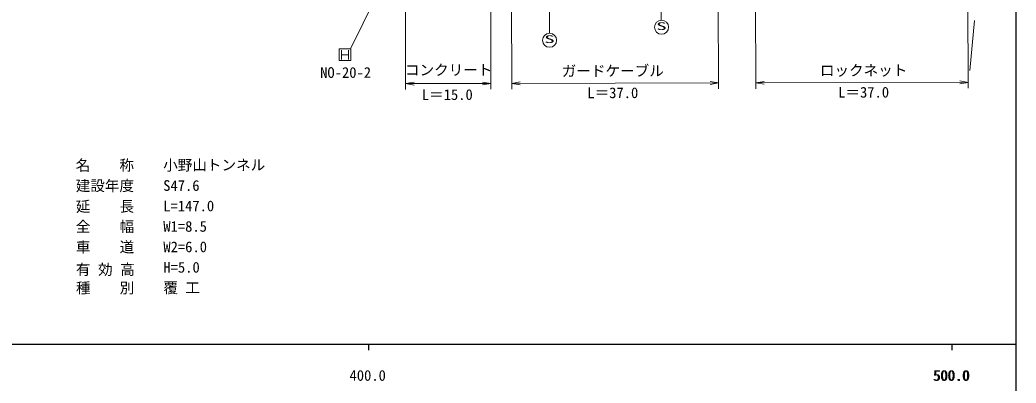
# Model space of a CAD drawing. Units: millimetres, scale not verified. Extents: x 40000 to 680000, y 20000 to 380000.
# Drawn here: x 408222 to 579000, y 198357 to 260530 of the extents above; entities that cross this region are included whole.
import ezdxf
from ezdxf.enums import TextEntityAlignment as Align

# ---------------------------------------------------------------- set-up
doc = ezdxf.new("R2010")
doc.units = ezdxf.units.MM
doc.header["$LTSCALE"] = 1000
for name, color, linetype, lineweight in [('M-BMK-SRVR', 3, 'Continuous', 13), ('M-STR-STR1', 1, 'Continuous', 13), ('M-STR-STRC', 7, 'Continuous', 13), ('M-TTL-BAND', 7, 'Continuous', 25), ('M-TTL-TXT', 7, 'Continuous', 13)]:
    doc.layers.add(name, color=color, linetype=linetype, lineweight=lineweight)
doc.styles.add('ＭＳ ゴシック', font='')
doc.styles.get('ＭＳ ゴシック').set_extended_font_data('MS Gothic')

# ---------------------------------------------------------------- blocks, each defined once
blk = doc.blocks.new('open_arrow')
at = {"color": 0, "linetype": 'Continuous', "lineweight": -2}
blk.add_lwpolyline([(7.5, 1.25), (0, 0), (7.5, -1.25)], dxfattribs=at)

msp = doc.modelspace()

# ---------------------------------------------------------------- linework, layer by layer
at = {"layer": 'M-BMK-SRVR'}
msp.add_line((571871, 260419), (571063, 251876), dxfattribs=at)
at = {"layer": 'M-STR-STRC'}
for p, q in [((517586, 288007), (518152, 260474)), ((498933, 284630), (499032, 258245))]:
    msp.add_line(p, q, dxfattribs=at)
for centre in [(518226, 259276), (499031, 257045)]:
    msp.add_circle(centre, 1200, dxfattribs=at)
at = {"layer": 'M-TTL-BAND'}
for p, q in [((579000, 20000), (579000, 370000)), ((40000, 205000), (579000, 205000)), ((468000, 205000), (468000, 204000)), ((568000, 205000), (568000, 204000))]:
    msp.add_line(p, q, dxfattribs=at)
at = {"layer": 'M-TTL-TXT'}
for p, q in [((534292, 287659), (534378, 248762)), ((570703, 288383), (570790, 248842)), ((527907, 286085), (527989, 248748)), ((477975, 282261), (464971, 255696)), ((492474, 278396), (492540, 248670)), ((488907, 277736), (488971, 248662)), ((474290, 273898), (474346, 248630)), ((462969, 255584), (464969, 255589)), ((462973, 253584), (462969, 255584)), ((463359, 255375), (463363, 253775)), ((463361, 254575), (464561, 254578)), ((464559, 255378), (464563, 253778)), ((464969, 255589), (464973, 253589)), ((464973, 253589), (462973, 253584)), ((474344, 249630), (488969, 249662)), ((492538, 249670), (527987, 249748)), ((534375, 249762), (570788, 249842))]:
    msp.add_line(p, q, dxfattribs=at)

# ---------------------------------------------------------------- block references
at = {"layer": 'M-TTL-TXT', "xscale": 193, "yscale": 193}
for p, rotation in [((474344, 249630), 0.1), ((488969, 249662), 180.1), ((492538, 249670), 0.1), ((527987, 249748), 180.1), ((534375, 249762), 0.1), ((570788, 249842), 180.1)]:
    msp.add_blockref('open_arrow', p, dxfattribs=dict(at, rotation=rotation))

# ---------------------------------------------------------------- texts
at = {"layer": 'M-STR-STR1', "style": 'ＭＳ ゴシック'}
for s, p in [('名\u3000\u3000称', (417782, 234171)), ('小野山トンネル', (432782, 234204)), ('建設年度', (417790, 230671)), ('S47.6', (432790, 230704)), ('延\u3000  長', (417805, 227118)), ('L=147.0', (432797, 227204)), ('全\u3000\u3000幅', (417805, 223671)), ('W1=8.5', (432805, 223704)), ('車\u3000\u3000道', (417813, 220171)), ('W2=6.0', (432813, 220204)), ('H=5.0', (432820, 216704)), ('種\u3000\u3000別', (417828, 213171)), ('覆 工', (432828, 213204))]:
    msp.add_text(s, height=1833, rotation=0.126, dxfattribs=at).set_placement(p, align=Align.BOTTOM_LEFT)
at = {"layer": 'M-STR-STR1', "insert": (417820, 216671), "char_height": 1833, "attachment_point": 7, "rotation": 0.126, "style": 'ＭＳ ゴシック'}
msp.add_mtext('\\T1.52;有効高', dxfattribs=at)
at = {"layer": 'M-STR-STRC', "style": 'ＭＳ ゴシック', "width": 2}
for p in [(517309, 258411), (498114, 256180)]:
    msp.add_text('S', height=1320, rotation=0.126, dxfattribs=at).set_placement(p, align=Align.BOTTOM_LEFT)
at = {"layer": 'M-TTL-BAND', "style": 'ＭＳ ゴシック'}
for s, p in [('400.0', (467844, 198195)), ('500.0', (567844, 198195)), ('500.0', (568000, 198195))]:
    msp.add_text(s, height=1833, dxfattribs=at).set_placement(p, align=Align.BOTTOM_CENTER)
at = {"layer": 'M-TTL-TXT', "style": 'ＭＳ ゴシック'}
for s, p in [('コンクリート', (474228, 250490)), ('ガードケーブル', (501114, 250322)), ('ロックネット', (545364, 250419)), ('NO-20-2', (459697, 250056)), ('L＝15.0', (477123, 246269)), ('L＝37.0', (505498, 246581)), ('L＝37.0', (548497, 246676))]:
    msp.add_text(s, height=1833, rotation=0.126, dxfattribs=at).set_placement(p, align=Align.BOTTOM_LEFT)

doc.saveas('drawing.dxf')
